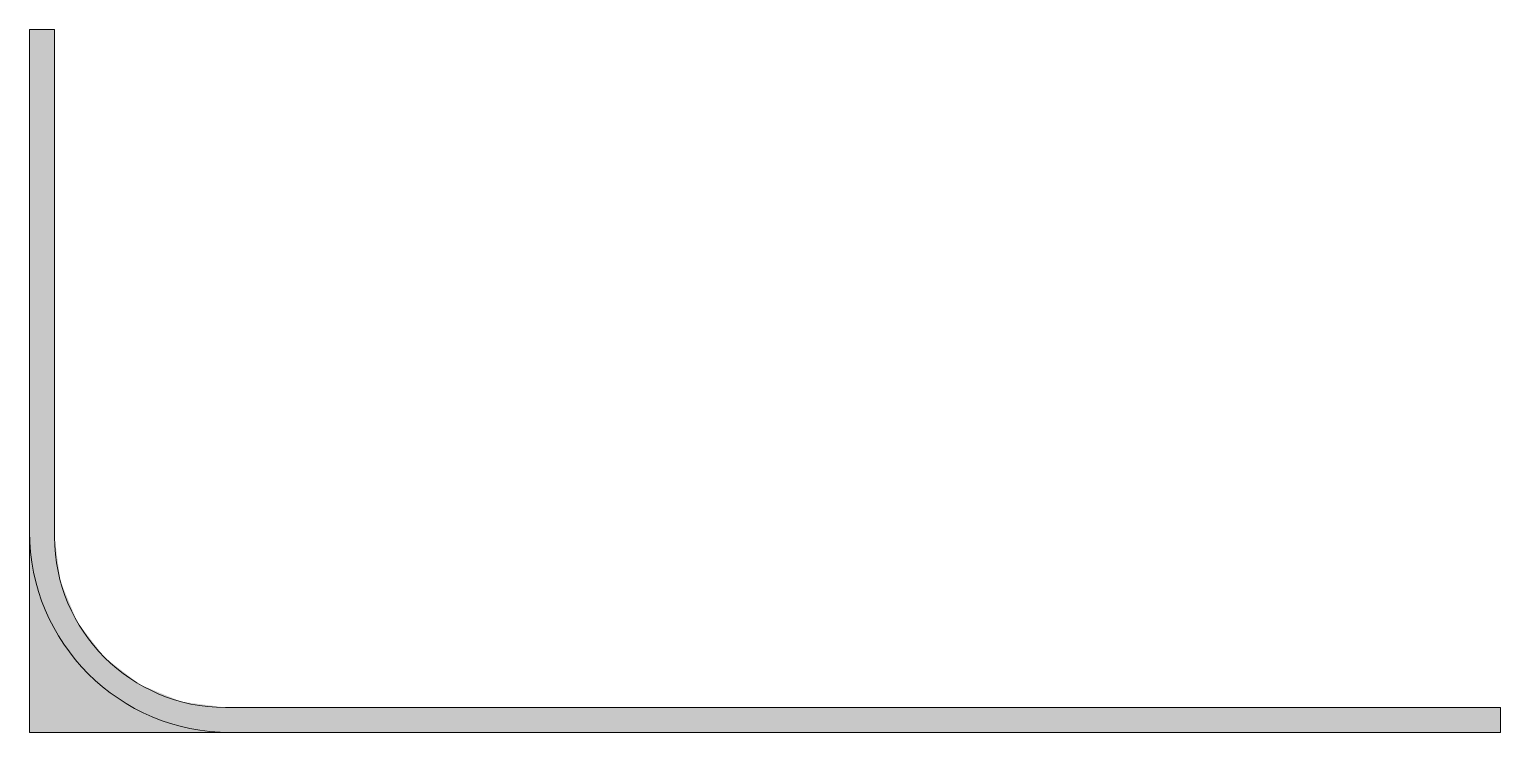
# Model space of a CAD drawing. Header units: metres. Extents: x 0 to 146, y 0 to 70.
import ezdxf

# ---------------------------------------------------------------- set-up
doc = ezdxf.new("R2010")
doc.units = ezdxf.units.M
doc.layers.add('A-DETL-GENF', color=92, linetype='Continuous', lineweight=18)

# ---------------------------------------------------------------- blocks, each defined once
blk = doc.blocks.new('43 plint gietvloer - 43 D plint gietvloer 525 hg 70mm-4985479-00_0 Basismaterialen')
at = {"layer": 'A-DETL-GENF'}
for points in [[(20, 0), (146.38, 0), (146.38, 2.5), (19.5, 2.5), (15.1, 3.08), (11, 4.78), (7.48, 7.48), (4.78, 11), (3.08, 15.1), (2.5, 19.5), (2.5, 70), (0, 70), (0, 20), (0.68, 14.82), (2.68, 10), (5.86, 5.86), (10, 2.68), (14.82, 0.68)], [(0, 0), (20, 0), (14.82, 0.68), (10, 2.68), (5.86, 5.86), (2.68, 10), (0.68, 14.82), (0, 20), (0, 10)]]:
    blk.add_hatch(color=256, dxfattribs=at).paths.add_polyline_path(points)
for p, q in [((0, 70), (0, 20)), ((2.5, 70), (0, 70)), ((2.5, 19.5), (2.5, 70)), ((0, 20), (0, 0)), ((146.38, 2.5), (19.5, 2.5)), ((146.38, 0), (146.38, 2.5)), ((0, 0), (20, 0)), ((20, 0), (146.38, 0))]:
    blk.add_line(p, q, dxfattribs=at)
for centre, radius in [((20, 20), 20), ((19.5, 19.5), 17)]:
    blk.add_arc(centre, radius, 180, 270, dxfattribs=at)

msp = doc.modelspace()

# ---------------------------------------------------------------- block references
msp.add_blockref('43 plint gietvloer - 43 D plint gietvloer 525 hg 70mm-4985479-00_0 Basismaterialen', (0, 0))

doc.saveas('drawing.dxf')
